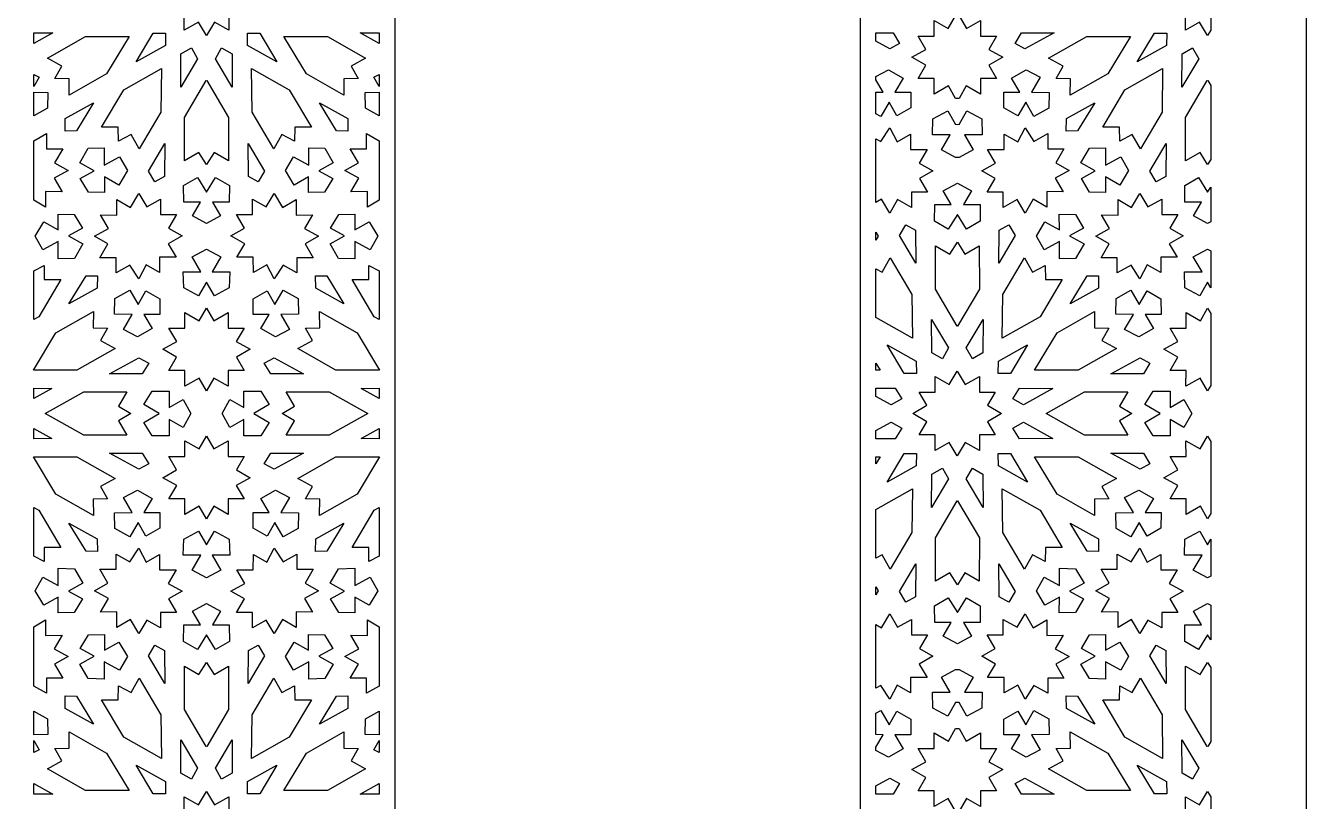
# Model space of a CAD drawing. Extents: x -345 to 345, y -870 to 870.
# Drawn here: x -56.7 to 345, y -37.6 to 205.9 of the extents above; entities that cross this region are included whole.
import ezdxf

# ---------------------------------------------------------------- set-up
doc = ezdxf.new("R2010")
doc.units = 0
doc.layers.add('LAYER_1', color=18, linetype='CONTINUOUS')
doc.layers.add('LAYER_2', color=4, linetype='CONTINUOUS')

msp = doc.modelspace()

# ---------------------------------------------------------------- linework, layer by layer
at = {"layer": 'LAYER_1'}
for points in [[(-345, -870), (345, -870), (345, 870), (-345, 870)], [(315, 227.95), (315, 204.41), (314.01, 202.76), (311.51, 206.95), (307.04, 204.43), (307.05, 209.34), (302.04, 209.35), (304.49, 213.49), (300.15, 216.18), (304.49, 218.87), (302.04, 223.01), (307.05, 223.02), (307.04, 227.93), (311.51, 225.41), (314.01, 229.6)], [(-48.17, 203.62), (-54.17, 200.31), (-54.17, 203.63)], [(-24.26, 202.43), (-31.35, 190.7), (-43.09, 184.08), (-43.05, 189.22), (-47.55, 189.3), (-45.36, 193.15), (-49.91, 195.7), (-37.94, 202.45)], [(-12.9, 199.63), (-22.07, 194.53), (-16.68, 203.53), (-12.85, 203.54)], [(16.68, 203.53), (22.07, 194.53), (12.9, 199.63), (12.85, 203.54)], [(49.91, 195.7), (45.36, 193.15), (47.55, 189.3), (43.05, 189.22), (43.09, 184.08), (31.35, 190.7), (24.26, 202.43), (37.94, 202.45)], [(54.17, 200.31), (48.17, 203.62), (54.17, 203.63)], [(217.42, 200.29), (214.34, 198.56), (210, 200.95), (210, 203.62), (215.39, 203.63)], [(265.86, 203.62), (256.69, 198.56), (253.61, 200.29), (255.64, 203.63)], [(289.78, 202.43), (282.69, 190.7), (270.95, 184.08), (270.98, 189.22), (266.49, 189.3), (268.68, 193.15), (264.13, 195.7), (276.1, 202.45)], [(301.13, 199.63), (291.97, 194.53), (297.36, 203.53), (301.19, 203.54)], [(-2.78, 195.5), (-8.09, 186.57), (-8.05, 197.02), (-4.74, 198.92)], [(8.05, 197.02), (8.09, 186.57), (2.78, 195.5), (4.74, 198.92)], [(311.25, 195.5), (305.95, 186.57), (305.99, 197.02), (309.29, 198.92)], [(-52.51, 189.66), (-54.17, 186.8), (-54.17, 190.56)], [(-14.28, 178.74), (-21.07, 167.26), (-23.66, 171.72), (-27.59, 169.59), (-27.66, 174), (-32.9, 173.98), (-25.98, 185.69), (-14.12, 192.38)], [(25.98, 185.69), (32.9, 173.98), (27.66, 174), (27.59, 169.59), (23.66, 171.72), (21.07, 167.26), (14.28, 178.74), (14.12, 192.38)], [(54.17, 186.8), (52.51, 189.66), (54.17, 190.56)], [(218.55, 189.42), (215.94, 184.98), (220.94, 185.02), (220.89, 180.08), (216.56, 177.55), (214.08, 181.81), (211.47, 177.37), (210, 178.2), (210, 184.94), (212.24, 184.96), (210, 188.81), (210, 189.93), (213.93, 192.04)], [(261.53, 189.66), (258.79, 184.96), (264.32, 184.91), (264.19, 179.97), (259.56, 177.37), (256.95, 181.81), (254.48, 177.55), (250.14, 180.08), (250.09, 185.02), (255.09, 184.98), (252.48, 189.42), (257.1, 192.04)], [(299.76, 178.74), (292.97, 167.26), (290.38, 171.72), (286.44, 169.59), (286.38, 174), (281.13, 173.98), (288.06, 185.69), (299.92, 192.38)], [(-49.72, 184.91), (-49.85, 179.97), (-54.17, 177.54), (-54.17, 184.95)], [(6.94, 177.02), (6.92, 163.48), (2.39, 166.07), (0.02, 162.3), (0, 162.33), (-0.02, 162.3), (-2.39, 166.07), (-6.92, 163.48), (-6.94, 177.02), (-0.12, 188.64), (-0.02, 188.58), (0, 188.59), (0.02, 188.58), (0.12, 188.64)], [(54.17, 177.54), (49.85, 179.97), (49.72, 184.91), (54.17, 184.95)], [(315, 187.12), (315, 163.87), (314.01, 162.3), (311.64, 166.07), (307.12, 163.48), (307.1, 177.02), (313.92, 188.64), (314.01, 188.58), (314.11, 188.64)], [(-40.8, 172.81), (-44.35, 172.8), (-44.3, 176.69), (-35.43, 181.69)], [(44.3, 176.69), (44.35, 172.8), (40.8, 172.81), (35.43, 181.69)], [(273.24, 172.81), (269.68, 172.8), (269.74, 176.69), (278.61, 181.69)], [(243.16, 176.59), (243.3, 171.64), (237.78, 171.58), (240.53, 166.89), (236.06, 164.5), (236.05, 164.5), (235.52, 164.5), (234.98, 164.5), (234.98, 164.5), (230.5, 166.89), (233.26, 171.58), (227.73, 171.64), (227.87, 176.59), (232.51, 179.17), (234.98, 174.89), (234.98, 174.9), (235.52, 174.89), (236.05, 174.9), (236.06, 174.89), (238.52, 179.17)], [(216.59, 169.4), (220.85, 171.84), (220.86, 167), (226.01, 167.02), (223.53, 162.76), (227.87, 160.33), (223.65, 157.92), (226.2, 153.61), (221.12, 153.6), (221.13, 148.81), (216.79, 151.26), (214.3, 147), (211.71, 151.37), (210, 150.39), (210, 170.37), (211.51, 169.52), (214.29, 173.78)], [(259.52, 169.52), (263.86, 171.97), (263.85, 167.18), (268.92, 167.16), (266.38, 162.86), (270.6, 160.45), (266.25, 158.01), (268.74, 153.75), (263.59, 153.77), (263.58, 148.94), (259.32, 151.37), (256.74, 147), (254.24, 151.26), (249.9, 148.81), (249.91, 153.6), (244.83, 153.61), (247.38, 157.92), (243.16, 160.33), (247.51, 162.76), (245.02, 167.02), (250.17, 167), (250.18, 171.84), (254.44, 169.4), (256.74, 173.78)], [(-50.18, 167.18), (-45.11, 167.16), (-47.66, 162.86), (-43.44, 160.45), (-47.78, 158.01), (-45.3, 153.75), (-50.45, 153.77), (-50.46, 148.94), (-54.17, 151.06), (-54.17, 169.71), (-50.18, 171.97)], [(-13.14, 158.58), (-16.21, 156.81), (-18.16, 160.21), (-13.05, 168.91)], [(18.16, 160.21), (16.21, 156.81), (13.14, 158.58), (13.05, 168.91)], [(54.17, 169.71), (54.17, 151.06), (50.46, 148.94), (50.45, 153.77), (45.3, 153.75), (47.78, 158.01), (43.44, 160.45), (47.66, 162.86), (45.11, 167.16), (50.18, 167.18), (50.18, 171.97)], [(300.9, 158.58), (297.83, 156.81), (295.88, 160.21), (300.98, 168.91)], [(-32.05, 162.06), (-27.24, 164.73), (-24.83, 160.38), (-27.51, 155.86), (-32.03, 158.43), (-32.01, 153.53), (-37.05, 153.59), (-39.61, 157.85), (-35.27, 160.27), (-39.78, 162.84), (-37.12, 167.37), (-32.07, 167.48)], [(37.12, 167.37), (39.78, 162.84), (35.27, 160.27), (39.61, 157.85), (37.05, 153.59), (32.01, 153.53), (32.03, 158.43), (27.51, 155.86), (24.83, 160.38), (27.24, 164.73), (32.05, 162.06), (32.07, 167.48)], [(281.99, 162.06), (286.8, 164.73), (289.21, 160.38), (286.52, 155.86), (282.01, 158.43), (282.03, 153.53), (276.98, 153.59), (274.42, 157.85), (278.77, 160.27), (274.25, 162.84), (276.92, 167.37), (281.96, 167.48)], [(7.17, 155.68), (7.15, 150.45), (1.92, 150.46), (4.44, 146.23), (0.02, 143.81), (0, 143.82), (-0.02, 143.81), (-4.44, 146.23), (-1.92, 150.46), (-7.15, 150.45), (-7.17, 155.68), (-2.86, 158.26), (-0.02, 153.59), (0, 153.63), (0.02, 153.59), (2.86, 158.26)], [(314.01, 153.59), (315, 155.21), (315, 144.35), (314.01, 143.81), (309.59, 146.23), (312.11, 150.46), (306.89, 150.45), (306.87, 155.68), (311.17, 158.26)], [(-18.76, 148.96), (-14.42, 151.41), (-14.43, 146.62), (-9.36, 146.6), (-11.9, 142.3), (-7.68, 139.89), (-12.03, 137.45), (-9.54, 133.19), (-14.69, 133.21), (-14.7, 128.38), (-18.96, 130.81), (-21.26, 126.44), (-24.04, 130.7), (-28.38, 128.25), (-28.37, 133.04), (-33.45, 133.05), (-30.9, 137.36), (-35.12, 139.77), (-30.77, 142.2), (-33.26, 146.46), (-28.11, 146.44), (-28.1, 151.28), (-23.84, 148.85), (-21.26, 153.21)], [(23.84, 148.85), (28.1, 151.28), (28.11, 146.44), (33.26, 146.46), (30.77, 142.2), (35.12, 139.77), (30.9, 137.36), (33.45, 133.05), (28.37, 133.04), (28.38, 128.25), (24.04, 130.7), (21.26, 126.44), (18.96, 130.81), (14.7, 128.38), (14.69, 133.21), (9.54, 133.19), (12.03, 137.45), (7.68, 139.89), (11.9, 142.3), (9.36, 146.6), (14.43, 146.62), (14.42, 151.41), (18.76, 148.96), (21.26, 153.21)], [(239.92, 153.99), (237.4, 149.76), (242.63, 149.77), (242.64, 144.53), (238.34, 141.95), (235.52, 146.63), (232.69, 141.95), (228.39, 144.53), (228.41, 149.77), (233.63, 149.76), (231.11, 153.99), (235.52, 156.41)], [(295.27, 148.96), (299.61, 151.41), (299.61, 146.62), (304.68, 146.6), (302.14, 142.3), (306.35, 139.89), (302.01, 137.45), (304.49, 133.19), (299.34, 133.21), (299.33, 128.38), (295.07, 130.81), (292.77, 126.44), (290, 130.7), (285.65, 128.25), (285.66, 133.04), (280.59, 133.05), (283.13, 137.36), (278.92, 139.77), (283.26, 142.2), (280.77, 146.46), (285.93, 146.44), (285.93, 151.28), (290.19, 148.85), (292.78, 153.21)], [(-41.51, 146.62), (-38.94, 142.36), (-43.29, 139.95), (-38.77, 137.38), (-41.44, 132.85), (-46.48, 132.74), (-46.51, 138.16), (-51.32, 135.49), (-53.73, 139.83), (-51.05, 144.35), (-46.53, 141.79), (-46.55, 146.69)], [(46.53, 141.79), (51.05, 144.35), (53.73, 139.83), (51.32, 135.49), (46.51, 138.16), (46.48, 132.74), (41.44, 132.85), (38.77, 137.38), (43.29, 139.95), (38.94, 142.36), (41.51, 146.62), (46.55, 146.69)], [(272.53, 146.62), (275.09, 142.36), (270.74, 139.95), (275.26, 137.38), (272.6, 132.85), (267.55, 132.74), (267.53, 138.16), (262.72, 135.49), (260.3, 139.83), (262.99, 144.35), (267.51, 141.79), (267.49, 146.69)], [(210.73, 139.83), (210, 138.52), (210, 141.06)], [(222.42, 141.64), (222.5, 131.31), (217.4, 140.01), (219.35, 143.4)], [(253.63, 140.01), (248.53, 131.31), (248.62, 141.64), (251.68, 143.4)], [(237.87, 134.14), (242.39, 136.74), (242.42, 123.2), (235.59, 111.58), (235.52, 111.64), (235.44, 111.58), (228.62, 123.2), (228.64, 136.74), (233.16, 134.14), (235.52, 137.92)], [(4.52, 133.33), (1.76, 128.64), (7.29, 128.58), (7.15, 123.63), (2.51, 121.05), (0.04, 125.32), (0.03, 125.32), (0.02, 125.32), (0.01, 125.32), (0.01, 125.32), (0, 125.31), (-0.01, 125.32), (-0.01, 125.32), (-0.02, 125.32), (-0.03, 125.32), (-0.04, 125.32), (-2.51, 121.05), (-7.15, 123.63), (-7.29, 128.58), (-1.76, 128.64), (-4.52, 133.33), (-0.04, 135.72), (-0.04, 135.72), (-0.03, 135.72), (-0.03, 135.72), (-0.02, 135.72), (-0.02, 135.72), (-0.01, 135.72), (-0.01, 135.72), (-0.01, 135.72), (0, 135.72), (0.01, 135.72), (0.01, 135.72), (0.01, 135.72), (0.02, 135.72), (0.02, 135.72), (0.03, 135.72), (0.03, 135.72), (0.04, 135.72), (0.04, 135.72)], [(221.28, 121.48), (221.44, 107.84), (210, 114.29), (210, 129.52), (211.89, 128.49), (214.49, 132.96)], [(259.14, 128.49), (263.07, 130.63), (263.14, 126.22), (268.38, 126.24), (261.45, 114.52), (249.6, 107.84), (249.75, 121.48), (256.54, 132.96)], [(315, 135.2), (315, 123.64), (314.03, 125.32), (314.02, 125.32), (314.01, 125.32), (314, 125.32), (314, 125.32), (311.53, 121.05), (306.89, 123.63), (306.75, 128.58), (312.28, 128.64), (309.52, 133.33), (314, 135.72), (314, 135.72), (314, 135.72), (314.01, 135.72), (314.01, 135.72), (314.02, 135.72), (314.02, 135.72), (314.03, 135.72), (314.03, 135.72)], [(-50.9, 126.22), (-45.66, 126.24), (-52.58, 114.52), (-54.17, 113.63), (-54.17, 128.89), (-50.96, 130.63)], [(54.17, 128.89), (54.17, 113.63), (52.58, 114.52), (45.66, 126.24), (50.9, 126.22), (50.96, 130.63)], [(-34.26, 123.52), (-43.13, 118.53), (-37.76, 127.41), (-34.2, 127.41)], [(37.76, 127.41), (43.13, 118.53), (34.26, 123.52), (34.2, 127.41)], [(279.77, 123.52), (270.91, 118.53), (276.28, 127.41), (279.83, 127.41)], [(-21.48, 118.41), (-19, 122.66), (-14.66, 120.14), (-14.61, 115.19), (-19.61, 115.23), (-17.01, 110.8), (-21.63, 108.18), (-26.05, 110.56), (-23.31, 115.26), (-28.84, 115.3), (-28.71, 120.25), (-24.08, 122.85)], [(28.71, 120.25), (28.84, 115.3), (23.31, 115.26), (26.05, 110.56), (21.63, 108.18), (17.01, 110.8), (19.61, 115.23), (14.61, 115.19), (14.66, 120.14), (19, 122.66), (21.48, 118.41), (24.08, 122.85)], [(292.56, 118.41), (295.04, 122.66), (299.38, 120.14), (299.42, 115.19), (294.43, 115.23), (297.03, 110.8), (292.41, 108.18), (287.99, 110.56), (290.73, 115.26), (285.2, 115.3), (285.32, 120.25), (289.96, 122.85)], [(2.29, 113.28), (6.75, 115.82), (6.76, 110.91), (11.77, 110.93), (9.35, 106.78), (13.74, 104.3), (9.36, 101.8), (11.81, 97.66), (6.8, 97.65), (6.81, 92.74), (2.34, 95.26), (0.02, 91.24), (0, 91.28), (-0.02, 91.24), (-2.34, 95.26), (-6.81, 92.74), (-6.8, 97.65), (-11.81, 97.66), (-9.36, 101.8), (-13.74, 104.3), (-9.35, 106.78), (-11.77, 110.93), (-6.76, 110.91), (-6.75, 115.82), (-2.29, 113.28), (-0.02, 117.2), (0, 117.17), (0.02, 117.2)], [(315, 115.5), (315, 92.95), (314.01, 91.24), (311.69, 95.26), (307.23, 92.74), (307.24, 97.65), (302.23, 97.66), (304.68, 101.8), (300.29, 104.3), (304.69, 106.78), (302.26, 110.93), (307.27, 110.91), (307.29, 115.82), (311.74, 113.28), (314.01, 117.2)], [(-35.5, 111), (-31.01, 110.92), (-33.2, 107.07), (-28.65, 104.52), (-40.62, 97.76), (-54.3, 97.78), (-47.21, 109.52), (-35.47, 116.14)], [(47.21, 109.52), (54.3, 97.78), (40.62, 97.76), (28.65, 104.52), (33.2, 107.07), (31.01, 110.92), (35.5, 111), (35.47, 116.14)], [(232.77, 104.72), (230.81, 101.3), (227.5, 103.2), (227.46, 113.65)], [(243.53, 103.2), (240.22, 101.3), (238.26, 104.72), (243.57, 113.65)], [(278.53, 111), (283.03, 110.92), (280.84, 107.07), (285.39, 104.52), (273.41, 97.76), (259.73, 97.78), (266.83, 109.52), (278.56, 116.14)], [(222.65, 100.59), (222.71, 96.68), (218.88, 96.69), (213.49, 105.69)], [(252.16, 96.69), (248.32, 96.68), (248.38, 100.59), (257.54, 105.69)], [(-18.13, 99.93), (-20.17, 96.59), (-30.38, 96.6), (-21.21, 101.66)], [(30.38, 96.6), (20.17, 96.59), (18.13, 99.93), (21.21, 101.66)], [(295.9, 99.93), (293.87, 96.59), (283.65, 96.6), (292.82, 101.66)], [(211.3, 97.78), (210, 97.78), (210, 99.93)], [(237.96, 93.27), (242.43, 95.79), (242.42, 90.88), (247.43, 90.87), (244.98, 86.73), (249.36, 84.16), (244.98, 81.59), (247.43, 77.45), (242.42, 77.45), (242.43, 72.54), (237.96, 75.06), (235.47, 70.86), (232.98, 75.06), (228.52, 72.54), (228.52, 77.45), (223.52, 77.45), (225.96, 81.59), (221.58, 84.16), (225.96, 86.73), (223.52, 90.87), (228.52, 90.88), (228.52, 95.79), (232.98, 93.27), (235.47, 97.46)], [(-48.5, 92.03), (-54.17, 88.86), (-54.17, 92.07)], [(-27.59, 86.49), (-23.73, 84.16), (-27.59, 81.83), (-24.96, 77.39), (-38.5, 77.41), (-50.6, 84.13), (-50.56, 84.16), (-50.6, 84.19), (-38.5, 90.91), (-24.96, 90.94)], [(-11.67, 91.2), (-11.66, 86.09), (-7.35, 88.57), (-4.87, 84.16), (-7.35, 79.76), (-11.66, 82.24), (-11.67, 77.12), (-17, 77.12), (-19.62, 81.35), (-14.85, 84.16), (-19.62, 86.98), (-17, 91.21)], [(19.62, 86.98), (14.85, 84.16), (19.62, 81.35), (17, 77.12), (11.67, 77.12), (11.66, 82.24), (7.35, 79.76), (4.87, 84.16), (7.35, 88.57), (11.66, 86.09), (11.67, 91.2), (17, 91.21)], [(38.5, 90.91), (50.6, 84.19), (50.56, 84.16), (50.6, 84.13), (38.5, 77.41), (24.96, 77.39), (27.59, 81.83), (23.73, 84.16), (27.59, 86.49), (24.96, 90.94)], [(54.17, 88.86), (48.5, 92.03), (54.17, 92.07)], [(218.07, 88.74), (214.77, 86.87), (214.75, 86.89), (214.73, 86.87), (210, 89.51), (210, 92.06), (216, 92.1)], [(265.47, 92.03), (256.24, 86.89), (252.94, 88.74), (254.99, 92.1)], [(286.36, 86.49), (290.22, 84.16), (286.36, 81.83), (288.99, 77.39), (275.45, 77.41), (263.34, 84.13), (263.39, 84.16), (263.34, 84.19), (275.45, 90.91), (288.99, 90.94)], [(302.28, 91.2), (302.29, 86.09), (306.6, 88.57), (309.08, 84.16), (306.6, 79.76), (302.29, 82.24), (302.28, 77.12), (296.94, 77.12), (294.32, 81.35), (299.1, 84.16), (294.32, 86.98), (296.94, 91.21)], [(218.07, 79.59), (216, 76.22), (210, 76.26), (210, 78.81), (214.73, 81.45), (214.75, 81.44), (214.77, 81.45)], [(265.47, 76.29), (254.99, 76.22), (252.94, 79.59), (256.24, 81.44)], [(-48.5, 76.29), (-54.17, 76.26), (-54.17, 79.47)], [(2.34, 73.06), (6.81, 75.58), (6.8, 70.67), (11.81, 70.67), (9.36, 66.53), (13.74, 64.02), (9.35, 61.54), (11.77, 57.39), (6.76, 57.41), (6.75, 52.5), (2.29, 55.04), (0.02, 51.12), (0, 51.16), (-0.02, 51.12), (-2.29, 55.04), (-6.75, 52.5), (-6.76, 57.41), (-11.77, 57.39), (-9.35, 61.54), (-13.74, 64.02), (-9.36, 66.53), (-11.81, 70.67), (-6.8, 70.67), (-6.81, 75.58), (-2.34, 73.06), (-0.02, 77.08), (0, 77.04), (0.02, 77.08)], [(54.17, 76.26), (48.5, 76.29), (54.17, 79.47)], [(315, 75.37), (315, 52.82), (314.01, 51.12), (311.74, 55.04), (307.29, 52.5), (307.27, 57.41), (302.26, 57.39), (304.69, 61.54), (300.29, 64.02), (304.68, 66.53), (302.23, 70.67), (307.24, 70.67), (307.23, 75.58), (311.69, 73.06), (314.01, 77.08)], [(-28.65, 63.81), (-33.2, 61.25), (-31.01, 57.4), (-35.5, 57.32), (-35.47, 52.19), (-47.21, 58.8), (-54.3, 70.54), (-40.62, 70.56)], [(-18.13, 68.4), (-21.21, 66.67), (-30.38, 71.72), (-20.17, 71.74)], [(30.38, 71.72), (21.21, 66.67), (18.13, 68.4), (20.17, 71.74)], [(54.3, 70.54), (47.21, 58.8), (35.47, 52.19), (35.5, 57.32), (31.01, 57.4), (33.2, 61.25), (28.65, 63.81), (40.62, 70.56)], [(211.3, 70.54), (210, 68.39), (210, 70.54)], [(222.65, 67.73), (213.49, 62.63), (218.88, 71.64), (222.71, 71.65)], [(252.16, 71.64), (257.54, 62.63), (248.38, 67.73), (248.32, 71.65)], [(285.39, 63.81), (280.84, 61.25), (283.03, 57.4), (278.53, 57.32), (278.56, 52.19), (266.83, 58.8), (259.73, 70.54), (273.41, 70.56)], [(295.9, 68.4), (292.82, 66.67), (283.65, 71.72), (293.87, 71.74)], [(232.77, 63.61), (227.46, 54.67), (227.5, 65.12), (230.81, 67.02)], [(243.53, 65.12), (243.57, 54.67), (238.26, 63.61), (240.22, 67.02)], [(221.28, 46.85), (214.49, 35.36), (211.89, 39.83), (210, 38.8), (210, 54.04), (221.44, 60.49)], [(261.45, 53.8), (268.38, 42.09), (263.14, 42.1), (263.07, 37.69), (259.14, 39.83), (256.54, 35.36), (249.75, 46.85), (249.6, 60.49)], [(-17.01, 57.53), (-19.61, 53.09), (-14.61, 53.13), (-14.66, 48.18), (-19, 45.66), (-21.48, 49.91), (-24.08, 45.48), (-28.71, 48.08), (-28.84, 53.02), (-23.31, 53.06), (-26.05, 57.77), (-21.63, 60.15)], [(26.05, 57.77), (23.31, 53.06), (28.84, 53.02), (28.71, 48.08), (24.08, 45.48), (21.48, 49.91), (19, 45.66), (14.66, 48.18), (14.61, 53.13), (19.61, 53.09), (17.01, 57.53), (21.63, 60.15)], [(242.42, 45.12), (242.39, 31.58), (237.87, 34.18), (235.52, 30.4), (233.16, 34.18), (228.64, 31.58), (228.62, 45.12), (235.44, 56.75), (235.52, 56.68), (235.59, 56.75)], [(297.03, 57.53), (294.43, 53.09), (299.42, 53.13), (299.38, 48.18), (295.04, 45.66), (292.56, 49.91), (289.96, 45.48), (285.32, 48.08), (285.2, 53.02), (290.73, 53.06), (287.99, 57.77), (292.41, 60.15)], [(-52.58, 53.8), (-45.66, 42.09), (-50.9, 42.1), (-50.96, 37.69), (-54.17, 39.44), (-54.17, 54.7)], [(54.17, 39.44), (50.96, 37.69), (50.9, 42.1), (45.66, 42.09), (52.58, 53.8), (54.17, 54.7)], [(-34.26, 44.8), (-34.2, 40.91), (-37.76, 40.92), (-43.13, 49.8)], [(37.76, 40.92), (34.2, 40.91), (34.26, 44.8), (43.13, 49.8)], [(279.77, 44.8), (279.83, 40.91), (276.28, 40.92), (270.91, 49.8)], [(7.15, 44.69), (7.29, 39.75), (1.76, 39.69), (4.52, 34.99), (0.04, 32.6), (0.04, 32.6), (0.03, 32.6), (0.03, 32.6), (0.02, 32.6), (0.02, 32.6), (0.01, 32.6), (0.01, 32.6), (0.01, 32.6), (0, 32.61), (-0.01, 32.6), (-0.01, 32.6), (-0.01, 32.6), (-0.02, 32.6), (-0.02, 32.6), (-0.03, 32.6), (-0.03, 32.6), (-0.04, 32.6), (-0.04, 32.6), (-4.52, 34.99), (-1.76, 39.69), (-7.29, 39.75), (-7.15, 44.69), (-2.51, 47.28), (-0.04, 43), (-0.03, 43), (-0.02, 43), (-0.01, 43), (-0.01, 43), (0, 43.01), (0.01, 43), (0.01, 43), (0.02, 43), (0.03, 43), (0.04, 43), (2.51, 47.28)], [(314, 43), (314, 43), (314.01, 43), (314.02, 43), (314.03, 43), (315, 44.68), (315, 33.12), (314.03, 32.6), (314.03, 32.6), (314.02, 32.6), (314.02, 32.6), (314.01, 32.6), (314.01, 32.6), (314, 32.6), (314, 32.6), (314, 32.6), (309.52, 34.99), (312.28, 39.69), (306.75, 39.75), (306.89, 44.69), (311.53, 47.28)], [(-18.96, 37.51), (-14.7, 39.94), (-14.69, 35.11), (-9.54, 35.13), (-12.03, 30.87), (-7.68, 28.43), (-11.9, 26.02), (-9.36, 21.72), (-14.43, 21.7), (-14.42, 16.92), (-18.76, 19.36), (-21.26, 15.11), (-23.84, 19.48), (-28.1, 17.05), (-28.11, 21.88), (-33.26, 21.86), (-30.77, 26.12), (-35.12, 28.56), (-30.9, 30.97), (-33.45, 35.27), (-28.37, 35.29), (-28.38, 40.07), (-24.04, 37.63), (-21.26, 41.89)], [(24.04, 37.63), (28.38, 40.07), (28.37, 35.29), (33.45, 35.27), (30.9, 30.97), (35.12, 28.56), (30.77, 26.12), (33.26, 21.86), (28.11, 21.88), (28.1, 17.05), (23.84, 19.48), (21.26, 15.11), (18.76, 19.36), (14.42, 16.92), (14.43, 21.7), (9.36, 21.72), (11.9, 26.02), (7.68, 28.43), (12.03, 30.87), (9.54, 35.13), (14.69, 35.11), (14.7, 39.94), (18.96, 37.51), (21.26, 41.89)], [(295.07, 37.51), (299.33, 39.94), (299.34, 35.11), (304.49, 35.13), (302.01, 30.87), (306.35, 28.43), (302.14, 26.02), (304.68, 21.72), (299.61, 21.7), (299.61, 16.92), (295.27, 19.36), (292.78, 15.11), (290.19, 19.48), (285.93, 17.05), (285.93, 21.88), (280.77, 21.86), (283.26, 26.12), (278.92, 28.56), (283.13, 30.97), (280.59, 35.27), (285.66, 35.29), (285.65, 40.07), (290, 37.63), (292.77, 41.89)], [(222.42, 26.68), (219.35, 24.92), (217.4, 28.32), (222.5, 37.01)], [(253.63, 28.32), (251.68, 24.92), (248.62, 26.68), (248.53, 37.01)], [(-41.44, 35.47), (-38.77, 30.94), (-43.29, 28.38), (-38.94, 25.96), (-41.51, 21.7), (-46.55, 21.64), (-46.53, 26.54), (-51.05, 23.97), (-53.73, 28.49), (-51.32, 32.83), (-46.51, 30.16), (-46.48, 35.58)], [(46.51, 30.16), (51.32, 32.83), (53.73, 28.49), (51.05, 23.97), (46.53, 26.54), (46.55, 21.64), (41.51, 21.7), (38.94, 25.96), (43.29, 28.38), (38.77, 30.94), (41.44, 35.47), (46.48, 35.58)], [(272.6, 35.47), (275.26, 30.94), (270.74, 28.38), (275.09, 25.96), (272.53, 21.7), (267.49, 21.64), (267.51, 26.54), (262.99, 23.97), (260.3, 28.49), (262.72, 32.83), (267.53, 30.16), (267.55, 35.58)], [(210.73, 28.49), (210, 27.26), (210, 29.8)], [(4.44, 22.09), (1.92, 17.86), (7.15, 17.87), (7.17, 12.64), (2.86, 10.06), (0.02, 14.73), (0, 14.7), (-0.02, 14.73), (-2.86, 10.06), (-7.17, 12.64), (-7.15, 17.87), (-1.92, 17.86), (-4.44, 22.09), (-0.02, 24.51), (0, 24.5), (0.02, 24.51)], [(242.64, 23.79), (242.63, 18.56), (237.4, 18.57), (239.92, 14.34), (235.52, 11.92), (231.11, 14.34), (233.63, 18.57), (228.41, 18.56), (228.39, 23.79), (232.69, 26.37), (235.52, 21.7), (238.34, 26.37)], [(315, 23.97), (315, 13.11), (314.01, 14.73), (311.17, 10.06), (306.87, 12.64), (306.89, 17.87), (312.11, 17.86), (309.59, 22.09), (314.01, 24.51)], [(216.79, 17.07), (221.13, 19.51), (221.12, 14.73), (226.2, 14.71), (223.65, 10.41), (227.87, 8), (223.53, 5.56), (226.01, 1.3), (220.86, 1.32), (220.85, -3.51), (216.59, -1.08), (214.29, -5.46), (211.51, -1.2), (210, -2.05), (210, 17.93), (211.71, 16.95), (214.3, 21.32)], [(259.32, 16.95), (263.58, 19.38), (263.59, 14.55), (268.74, 14.57), (266.25, 10.31), (270.6, 7.87), (266.38, 5.46), (268.92, 1.16), (263.85, 1.14), (263.86, -3.64), (259.52, -1.2), (256.74, -5.46), (254.44, -1.08), (250.18, -3.51), (250.17, 1.32), (245.02, 1.3), (247.51, 5.56), (243.16, 8), (247.38, 10.41), (244.83, 14.71), (249.91, 14.73), (249.9, 19.51), (254.24, 17.07), (256.74, 21.32)], [(-50.45, 14.55), (-45.3, 14.57), (-47.78, 10.31), (-43.44, 7.87), (-47.66, 5.46), (-45.11, 1.16), (-50.18, 1.14), (-50.18, -3.64), (-54.17, -1.39), (-54.17, 17.26), (-50.46, 19.38)], [(54.17, 17.26), (54.17, -1.39), (50.18, -3.64), (50.18, 1.14), (45.11, 1.16), (47.66, 5.46), (43.44, 7.87), (47.78, 10.31), (45.3, 14.57), (50.45, 14.55), (50.46, 19.38)], [(-32.03, 9.89), (-27.51, 12.46), (-24.83, 7.94), (-27.24, 3.6), (-32.05, 6.27), (-32.07, 0.85), (-37.12, 0.96), (-39.78, 5.49), (-35.27, 8.06), (-39.61, 10.47), (-37.05, 14.73), (-32.01, 14.79)], [(37.05, 14.73), (39.61, 10.47), (35.27, 8.06), (39.78, 5.49), (37.12, 0.96), (32.07, 0.85), (32.05, 6.27), (27.24, 3.6), (24.83, 7.94), (27.51, 12.46), (32.03, 9.89), (32.01, 14.79)], [(282.01, 9.89), (286.52, 12.46), (289.21, 7.94), (286.8, 3.6), (281.99, 6.27), (281.96, 0.85), (276.92, 0.96), (274.25, 5.49), (278.77, 8.06), (274.42, 10.47), (276.98, 14.73), (282.03, 14.79)], [(-13.14, 9.75), (-13.05, -0.58), (-18.16, 8.11), (-16.21, 11.51)], [(18.16, 8.11), (13.05, -0.58), (13.14, 9.75), (16.21, 11.51)], [(300.9, 9.75), (300.98, -0.58), (295.88, 8.11), (297.83, 11.51)], [(2.39, 2.25), (6.92, 4.85), (6.94, -8.69), (0.12, -20.32), (0.02, -20.25), (0, -20.27), (-0.02, -20.25), (-0.12, -20.32), (-6.94, -8.69), (-6.92, 4.85), (-2.39, 2.25), (-0.02, 6.03), (0, 5.99), (0.02, 6.03)], [(315, 4.45), (315, -18.79), (314.11, -20.32), (314.01, -20.25), (313.92, -20.32), (307.1, -8.69), (307.12, 4.85), (311.64, 2.25), (314.01, 6.03)], [(-14.28, -10.42), (-14.12, -24.06), (-25.98, -17.37), (-32.9, -5.66), (-27.66, -5.67), (-27.59, -1.26), (-23.66, -3.4), (-21.07, 1.07)], [(23.66, -3.4), (27.59, -1.26), (27.66, -5.67), (32.9, -5.66), (25.98, -17.37), (14.12, -24.06), (14.28, -10.42), (21.07, 1.07)], [(240.53, 1.44), (237.78, -3.26), (243.3, -3.32), (243.16, -8.26), (238.52, -10.85), (236.06, -6.57), (236.05, -6.57), (235.52, -6.57), (234.98, -6.57), (234.98, -6.57), (232.51, -10.85), (227.87, -8.26), (227.73, -3.32), (233.26, -3.26), (230.5, 1.44), (234.98, 3.83), (234.98, 3.83), (235.52, 3.83), (236.05, 3.83), (236.06, 3.83)], [(299.76, -10.42), (299.92, -24.06), (288.06, -17.37), (281.13, -5.66), (286.38, -5.67), (286.44, -1.26), (290.38, -3.4), (292.97, 1.07)], [(-40.8, -4.49), (-35.43, -13.37), (-44.3, -8.37), (-44.35, -4.48)], [(44.3, -8.37), (35.43, -13.37), (40.8, -4.49), (44.35, -4.48)], [(273.24, -4.49), (278.61, -13.37), (269.74, -8.37), (269.68, -4.48)], [(-49.85, -11.64), (-49.72, -16.59), (-54.17, -16.62), (-54.17, -9.22)], [(54.17, -16.62), (49.72, -16.59), (49.85, -11.64), (54.17, -9.22)], [(214.08, -13.48), (216.56, -9.23), (220.89, -11.75), (220.94, -16.7), (215.94, -16.66), (218.55, -21.1), (213.93, -23.72), (210, -21.6), (210, -20.49), (212.24, -16.63), (210, -16.61), (210, -9.87), (211.47, -9.04)], [(264.19, -11.64), (264.32, -16.59), (258.79, -16.63), (261.53, -21.34), (257.1, -23.72), (252.48, -21.1), (255.09, -16.66), (250.09, -16.7), (250.14, -11.75), (254.48, -9.23), (256.95, -13.48), (259.56, -9.04)], [(-31.35, -22.37), (-24.26, -34.11), (-37.94, -34.13), (-49.91, -27.38), (-45.36, -24.82), (-47.55, -20.97), (-43.05, -20.89), (-43.09, -15.76)], [(43.05, -20.89), (47.55, -20.97), (45.36, -24.82), (49.91, -27.38), (37.94, -34.13), (24.26, -34.11), (31.35, -22.37), (43.09, -15.76)], [(282.69, -22.37), (289.78, -34.11), (276.1, -34.13), (264.13, -27.38), (268.68, -24.82), (266.49, -20.97), (270.98, -20.89), (270.95, -15.76)], [(-52.51, -21.34), (-54.17, -22.23), (-54.17, -18.48)], [(-2.78, -27.17), (-4.74, -30.59), (-8.05, -28.69), (-8.09, -18.24)], [(8.05, -28.69), (4.74, -30.59), (2.78, -27.17), (8.09, -18.24)], [(54.17, -22.23), (52.51, -21.34), (54.17, -18.48)], [(311.25, -27.17), (309.29, -30.59), (305.99, -28.69), (305.95, -18.24)], [(-12.9, -31.3), (-12.85, -35.22), (-16.68, -35.21), (-22.07, -26.2)], [(16.68, -35.21), (12.85, -35.22), (12.9, -31.3), (22.07, -26.2)], [(301.13, -31.3), (301.19, -35.22), (297.36, -35.21), (291.97, -26.2)], [(-48.17, -35.29), (-54.17, -35.3), (-54.17, -31.98)], [(54.17, -35.3), (48.17, -35.29), (54.17, -31.98)], [(217.42, -31.97), (215.39, -35.31), (210, -35.3), (210, -32.63), (214.34, -30.24)], [(265.86, -35.29), (255.64, -35.31), (253.61, -31.97), (256.69, -30.24)], [(315, -36.08), (315, -59.63), (314.01, -61.28), (311.51, -57.09), (307.04, -59.6), (307.05, -54.7), (302.04, -54.69), (304.49, -50.55), (300.15, -47.86), (304.49, -45.16), (302.04, -41.02), (307.05, -41.02), (307.04, -36.11), (311.51, -38.63), (314.01, -34.43)]]:
    msp.add_lwpolyline(points, close=True, dxfattribs=at)
for points in [[(6.99, 209.34), (6.99, 204.43), (2.53, 206.95), (0.02, 202.76), (0, 202.79), (-0.02, 202.76), (-2.53, 206.95), (-6.99, 204.43), (-6.99, 209.34)], [(236.06, 208.98), (238.36, 204.96), (242.82, 207.48), (242.82, 202.57), (247.82, 202.56), (245.38, 198.42), (249.76, 195.92), (245.36, 193.44), (247.79, 189.28), (242.78, 189.3), (242.76, 184.39), (238.31, 186.94), (236.06, 183.01), (236.05, 183.01), (235.52, 183.01), (234.98, 183.01), (234.98, 183.01), (232.72, 186.94), (228.27, 184.39), (228.25, 189.3), (223.24, 189.28), (225.67, 193.44), (221.27, 195.92), (225.66, 198.42), (223.21, 202.56), (228.22, 202.57), (228.21, 207.48), (232.67, 204.96), (234.98, 208.98)], [(234.98, -40.65), (232.67, -36.63), (228.21, -39.15), (228.22, -34.24), (223.21, -34.24), (225.66, -30.1), (221.27, -27.59), (225.67, -25.11), (223.24, -20.96), (228.25, -20.98), (228.27, -16.07), (232.72, -18.61), (234.98, -14.68), (234.98, -14.69), (235.52, -14.68), (236.05, -14.69), (236.06, -14.68), (238.31, -18.61), (242.76, -16.07), (242.78, -20.98), (247.79, -20.96), (245.36, -25.11), (249.76, -27.59), (245.38, -30.1), (247.82, -34.24), (242.82, -34.24), (242.82, -39.15), (238.36, -36.63), (236.06, -40.65)], [(-6.99, -41.02), (-6.99, -36.11), (-2.53, -38.63), (-0.02, -34.43), (0, -34.47), (0.02, -34.43), (2.53, -38.63), (6.99, -36.11), (6.99, -41.02)]]:
    msp.add_lwpolyline(points, dxfattribs=at)
at = {"layer": 'LAYER_2'}
for points in [[(59.17, -840), (59.17, 614.71)], [(205, 614.71), (205, -840)]]:
    msp.add_lwpolyline(points, dxfattribs=at)

doc.saveas('drawing.dxf')
